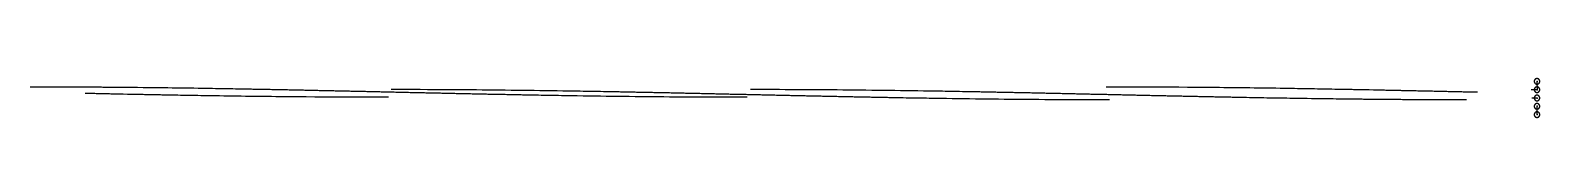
# Model space of a CAD drawing. Header units: millimetres. Extents: x -403 to 58, y -5 to 7.
import ezdxf

# ---------------------------------------------------------------- set-up
doc = ezdxf.new("R2010")
doc.units = ezdxf.units.MM
doc.layers.add('null', color=7, linetype='Continuous')
doc.layers.add('outside1', color=7, linetype='Continuous')
doc.layers.add('outside1_T', color=1, linetype='Continuous', true_color=0xff0000)

msp = doc.modelspace()

# ---------------------------------------------------------------- linework, layer by layer
at = {"layer": 'null'}
for points in [[(56.79, 5.85), (56.83, 3.31), (55.02, 3.31)], [(56.83, 0.77), (55.23, 0.77)], [(56.83, -4.31), (56.83, -1.7)]]:
    msp.add_lwpolyline(points, dxfattribs=at)
for p in [(56.83, 5.85), (56.83, 3.31), (56.83, 0.77), (56.83, -1.77), (56.83, -4.31)]:
    msp.add_point(p, dxfattribs=at)
at = {"layer": 'outside1'}
for points in [[(55.98, 5.85), (55.98, 6.7), (56.83, 6.7), (57.68, 6.7), (57.68, 5.85), (57.68, 5), (56.83, 5), (55.98, 5), (55.98, 5.85)], [(55.98, 3.31), (55.98, 4.16), (56.83, 4.16), (57.68, 4.16), (57.68, 3.31), (57.68, 2.46), (56.83, 2.46), (55.98, 2.46), (55.98, 3.31)], [(55.98, 0.77), (55.98, 1.62), (56.83, 1.62), (57.68, 1.62), (57.68, 0.77), (57.68, -0.08), (56.83, -0.08), (55.98, -0.08), (55.98, 0.77)], [(55.98, -1.77), (55.98, -0.92), (56.83, -0.92), (57.68, -0.92), (57.68, -1.77), (57.68, -2.62), (56.83, -2.62), (55.98, -2.62), (55.98, -1.77)], [(55.98, -4.31), (55.98, -3.46), (56.83, -3.46), (57.68, -3.46), (57.68, -4.31), (57.68, -5.16), (56.83, -5.16), (55.98, -5.16), (55.98, -4.31)]]:
    msp.add_rational_spline(points, [1, 0.707106781187, 1, 0.707106781187, 1, 0.707106781187, 1, 0.707106781187, 1], degree=2, knots=[0, 0, 0, 1.334246, 1.334246, 2.668492, 2.668492, 4.002738, 4.002738, 5.336984, 5.336984, 5.336984], dxfattribs=at)
at = {"layer": 'outside1_T'}
for points in [[(-184.41, 0.98), (-184.42, 0.98), (-186.91, 0.98), (-189.12, 0.98), (-191.32, 0.99), (-193.53, 1), (-195.73, 1), (-197.49, 1.01), (-199.26, 1.02), (-201.02, 1.03), (-202.78, 1.04), (-204.54, 1.05), (-206.31, 1.06), (-208.07, 1.07), (-209.83, 1.09), (-211.6, 1.1), (-213.36, 1.12), (-215.12, 1.14), (-216.88, 1.15), (-218.65, 1.17), (-220.41, 1.19), (-222.17, 1.21), (-223.93, 1.23), (-225.7, 1.25), (-227.46, 1.27), (-229.22, 1.3), (-230.98, 1.32), (-232.74, 1.35), (-234.51, 1.37), (-236.27, 1.4), (-238.03, 1.43), (-239.35, 1.45), (-240.23, 1.46), (-241.11, 1.48), (-242, 1.49), (-242.88, 1.5), (-243.76, 1.52), (-244.64, 1.53), (-245.52, 1.55), (-246.4, 1.56), (-247.28, 1.58), (-248.16, 1.6), (-249.04, 1.61), (-249.92, 1.63), (-250.36, 1.64), (-250.8, 1.64), (-251.24, 1.65), (-251.68, 1.66), (-252.12, 1.67), (-252.57, 1.68), (-253.01, 1.68), (-253.45, 1.69), (-253.89, 1.7), (-254.33, 1.71), (-254.77, 1.72), (-255.21, 1.73), (-255.65, 1.73), (-256.09, 1.74), (-256.53, 1.75), (-256.97, 1.76), (-257.41, 1.77), (-257.85, 1.78), (-258.29, 1.79), (-258.73, 1.79), (-259.17, 1.8), (-259.61, 1.81), (-260.05, 1.82), (-260.49, 1.83), (-260.93, 1.84), (-261.37, 1.85), (-261.81, 1.86), (-262.25, 1.86), (-262.69, 1.87), (-263.13, 1.88), (-263.57, 1.89), (-264.01, 1.9), (-264.45, 1.91), (-264.89, 1.92), (-265.34, 1.93), (-265.78, 1.94), (-266.22, 1.94), (-266.66, 1.95), (-267.1, 1.96), (-267.54, 1.97), (-267.98, 1.98), (-268.42, 1.99), (-268.86, 2), (-269.3, 2.01), (-269.74, 2.02), (-270.18, 2.03), (-270.62, 2.04), (-271.06, 2.05), (-271.5, 2.06), (-271.94, 2.06), (-272.38, 2.07), (-272.82, 2.08), (-273.26, 2.09), (-273.7, 2.1), (-274.14, 2.11), (-274.58, 2.12), (-275.02, 2.13), (-275.46, 2.14), (-275.9, 2.15), (-276.34, 2.16), (-276.78, 2.17), (-277.22, 2.18), (-277.66, 2.19), (-278.1, 2.2), (-278.54, 2.21), (-278.98, 2.22), (-279.42, 2.23), (-279.86, 2.24), (-280.3, 2.25), (-280.74, 2.26), (-281.19, 2.27), (-281.63, 2.27), (-282.07, 2.28), (-282.51, 2.29), (-282.95, 2.3), (-283.39, 2.31), (-283.83, 2.32), (-284.27, 2.33), (-284.71, 2.34), (-285.15, 2.35), (-285.59, 2.36), (-286.03, 2.37), (-286.47, 2.38), (-286.91, 2.39), (-287.35, 2.4), (-287.79, 2.41), (-288.23, 2.42), (-288.67, 2.43), (-289.11, 2.44), (-289.55, 2.45), (-289.99, 2.46), (-290.43, 2.47), (-290.87, 2.48), (-291.31, 2.49), (-291.75, 2.5), (-292.19, 2.51), (-292.63, 2.52), (-293.07, 2.53), (-293.51, 2.54), (-293.95, 2.55), (-294.39, 2.56), (-294.83, 2.57), (-295.27, 2.58), (-295.71, 2.59), (-296.15, 2.6), (-296.59, 2.61), (-297.03, 2.62), (-297.47, 2.63), (-297.91, 2.64), (-298.35, 2.65), (-298.79, 2.66), (-299.24, 2.67), (-299.68, 2.68), (-300.12, 2.69), (-300.56, 2.7), (-301, 2.71), (-301.44, 2.72), (-301.88, 2.72), (-302.32, 2.73), (-302.76, 2.74), (-303.2, 2.75), (-303.64, 2.76), (-304.08, 2.77), (-304.52, 2.78), (-304.96, 2.79), (-305.4, 2.8), (-305.84, 2.81), (-306.28, 2.82), (-306.72, 2.83), (-307.16, 2.84), (-307.6, 2.85), (-308.04, 2.86), (-308.48, 2.87), (-308.92, 2.88), (-309.36, 2.89), (-309.8, 2.9), (-310.24, 2.91), (-310.68, 2.92), (-311.12, 2.93), (-311.56, 2.94), (-312, 2.95), (-312.44, 2.96), (-312.88, 2.97), (-313.32, 2.98), (-313.76, 2.98), (-314.2, 2.99), (-314.64, 3), (-315.09, 3.01), (-315.53, 3.02), (-315.97, 3.03), (-316.41, 3.04), (-316.85, 3.05), (-317.29, 3.06), (-317.73, 3.07), (-318.17, 3.08), (-318.61, 3.09), (-319.05, 3.1), (-319.49, 3.11), (-319.93, 3.12), (-320.37, 3.12), (-320.81, 3.13), (-321.25, 3.14), (-321.69, 3.15), (-322.13, 3.16), (-322.57, 3.17), (-323.01, 3.18), (-323.45, 3.19), (-323.89, 3.2), (-324.33, 3.21), (-324.77, 3.22), (-325.21, 3.22), (-325.65, 3.23), (-326.09, 3.24), (-326.53, 3.25), (-326.98, 3.26), (-327.42, 3.27), (-327.86, 3.28), (-328.3, 3.29), (-328.74, 3.29), (-329.18, 3.3), (-329.62, 3.31), (-330.06, 3.32), (-330.5, 3.33), (-330.94, 3.34), (-331.38, 3.35), (-331.82, 3.35), (-332.26, 3.36), (-332.7, 3.37), (-333.14, 3.38), (-333.58, 3.39), (-334.02, 3.4), (-334.46, 3.4), (-334.9, 3.41), (-335.34, 3.42), (-335.79, 3.43), (-336.23, 3.44), (-336.67, 3.45), (-337.11, 3.45), (-337.55, 3.46), (-337.99, 3.47), (-338.87, 3.49), (-339.75, 3.5), (-340.63, 3.52), (-341.51, 3.53), (-342.39, 3.55), (-343.28, 3.56), (-344.16, 3.58), (-345.04, 3.59), (-345.92, 3.61), (-346.8, 3.62), (-347.68, 3.64), (-348.56, 3.65), (-349.45, 3.66), (-350.77, 3.69), (-352.09, 3.71), (-353.41, 3.73), (-354.74, 3.74), (-356.06, 3.76), (-357.38, 3.78), (-358.7, 3.8), (-360.02, 3.82), (-361.35, 3.83), (-362.67, 3.85), (-363.55, 3.86), (-364.43, 3.87), (-365.31, 3.88), (-366.19, 3.89), (-367.07, 3.9), (-367.95, 3.91), (-368.84, 3.92), (-370.61, 3.94), (-371.05, 3.95), (-371.93, 3.96), (-372.82, 3.96), (-373.7, 3.97), (-374.58, 3.98), (-375.9, 3.99), (-376.78, 4), (-377.22, 4), (-377.66, 4.01), (-378.09, 4.01), (-378.53, 4.01), (-378.97, 4.02), (-379.41, 4.02), (-379.85, 4.02), (-380.29, 4.03), (-380.74, 4.03), (-381.18, 4.03), (-381.63, 4.04), (-382.07, 4.04), (-382.52, 4.04), (-382.96, 4.05), (-383.41, 4.05), (-383.85, 4.05), (-384.29, 4.06), (-384.73, 4.06), (-385.16, 4.06), (-385.6, 4.06), (-386.04, 4.07), (-386.47, 4.07), (-386.91, 4.07), (-387.34, 4.07), (-387.78, 4.08), (-388.22, 4.08), (-388.66, 4.08), (-389.1, 4.08), (-390.45, 4.09), (-390.9, 4.09), (-391.35, 4.09), (-391.81, 4.09), (-392.26, 4.1), (-392.71, 4.1), (-393.15, 4.1), (-393.58, 4.1), (-394.01, 4.1), (-394.43, 4.1), (-394.84, 4.1), (-395.25, 4.11), (-395.66, 4.11), (-396.08, 4.11), (-396.51, 4.11), (-397.4, 4.11), (-397.86, 4.11), (-398.35, 4.11), (-398.84, 4.11), (-399.34, 4.11), (-399.84, 4.11), (-400.34, 4.12), (-400.83, 4.12), (-401.3, 4.12), (-401.76, 4.12), (-402.19, 4.12), (-402.61, 4.12), (-403, 4.12), (-403.37, 4.12)], [(-293.98, 0.98), (-293.99, 0.98), (-297.94, 0.98), (-300.58, 0.99), (-303.23, 0.99), (-305.87, 1), (-308.52, 1.01), (-311.16, 1.03), (-313.81, 1.04), (-316.45, 1.06), (-319.09, 1.08), (-321.74, 1.1), (-323.06, 1.11), (-324.38, 1.13), (-325.71, 1.14), (-327.03, 1.15), (-328.35, 1.17), (-329.67, 1.18), (-331, 1.19), (-332.32, 1.21), (-333.64, 1.22), (-334.96, 1.24), (-336.29, 1.26), (-337.61, 1.27), (-338.93, 1.29), (-340.25, 1.31), (-341.57, 1.33), (-342.89, 1.35), (-344.21, 1.37), (-345.54, 1.39), (-346.86, 1.41), (-348.18, 1.43), (-349.5, 1.45), (-350.38, 1.46), (-351.25, 1.48), (-352.13, 1.49), (-353.01, 1.5), (-353.89, 1.52), (-354.77, 1.53), (-355.65, 1.55), (-356.53, 1.56), (-357.42, 1.58), (-358.3, 1.6), (-359.18, 1.61), (-360.06, 1.63), (-360.94, 1.64), (-361.82, 1.66), (-362.71, 1.68), (-363.15, 1.68), (-363.59, 1.69), (-364.03, 1.7), (-364.48, 1.71), (-364.92, 1.72), (-365.36, 1.73), (-365.8, 1.73), (-366.24, 1.74), (-366.68, 1.75), (-367.13, 1.76), (-367.57, 1.77), (-368, 1.78), (-368.44, 1.78), (-368.88, 1.79), (-369.32, 1.8), (-369.75, 1.81), (-370.18, 1.82), (-370.61, 1.83), (-371.04, 1.84), (-371.47, 1.84), (-371.91, 1.85), (-372.34, 1.86), (-372.78, 1.87), (-373.21, 1.88), (-373.66, 1.89), (-375.02, 1.92), (-375.49, 1.93), (-375.96, 1.94), (-376.43, 1.95), (-376.9, 1.96), (-377.37, 1.97), (-377.84, 1.98), (-378.3, 1.98), (-378.75, 1.99), (-379.2, 2), (-379.63, 2.01), (-380.06, 2.02), (-380.47, 2.03), (-380.88, 2.04), (-381.27, 2.05), (-381.66, 2.06), (-382.04, 2.06), (-382.43, 2.07), (-382.81, 2.08), (-383.2, 2.09), (-383.6, 2.1), (-384, 2.1), (-384.41, 2.11), (-384.83, 2.12), (-385.26, 2.13), (-385.69, 2.14), (-386.14, 2.15), (-386.59, 2.16)], [(-73.69, 0.2), (-75.89, 0.2), (-78.1, 0.2), (-80.3, 0.2), (-82.51, 0.21), (-84.71, 0.22), (-86.92, 0.23), (-89.12, 0.24), (-91.33, 0.25), (-93.53, 0.26), (-95.29, 0.27), (-97.06, 0.29), (-98.82, 0.3), (-100.59, 0.31), (-102.35, 0.33), (-104.11, 0.34), (-105.88, 0.36), (-107.64, 0.38), (-109.4, 0.4), (-111.17, 0.42), (-112.93, 0.44), (-114.69, 0.46), (-116.46, 0.48), (-118.22, 0.5), (-119.98, 0.53), (-121.75, 0.55), (-123.51, 0.58), (-125.27, 0.6), (-127.04, 0.63), (-128.8, 0.66), (-129.68, 0.67), (-130.56, 0.69), (-131.44, 0.7), (-132.32, 0.71), (-133.2, 0.73), (-134.09, 0.74), (-134.97, 0.76), (-135.85, 0.77), (-136.73, 0.79), (-137.61, 0.8), (-138.49, 0.82), (-139.37, 0.84), (-140.25, 0.85), (-140.69, 0.86), (-141.14, 0.87), (-141.58, 0.88), (-142.02, 0.88), (-142.46, 0.89), (-142.9, 0.9), (-143.34, 0.91), (-143.78, 0.92), (-144.22, 0.93), (-144.66, 0.93), (-145.1, 0.94), (-145.54, 0.95), (-145.98, 0.96), (-146.42, 0.97), (-146.86, 0.98), (-147.3, 0.99), (-147.74, 0.99), (-148.18, 1), (-148.62, 1.01), (-149.06, 1.02), (-149.5, 1.03), (-149.95, 1.04), (-150.39, 1.05), (-150.83, 1.05), (-151.27, 1.06), (-151.71, 1.07), (-152.15, 1.08), (-152.59, 1.09), (-153.03, 1.1), (-153.47, 1.11), (-153.91, 1.12), (-154.35, 1.13), (-154.79, 1.13), (-155.23, 1.14), (-155.67, 1.15), (-156.11, 1.16), (-156.55, 1.17), (-156.99, 1.18), (-157.43, 1.19), (-157.87, 1.2), (-158.31, 1.21), (-158.75, 1.22), (-159.19, 1.23), (-159.63, 1.24), (-160.07, 1.24), (-160.51, 1.25), (-160.96, 1.26), (-161.4, 1.27), (-161.84, 1.28), (-162.28, 1.29), (-162.72, 1.3), (-163.16, 1.31), (-163.6, 1.32), (-164.04, 1.33), (-164.48, 1.34), (-164.92, 1.35), (-165.36, 1.36), (-165.8, 1.37), (-166.24, 1.38), (-166.68, 1.39), (-167.12, 1.4), (-167.56, 1.41), (-168, 1.41), (-168.44, 1.42), (-168.88, 1.43), (-169.32, 1.44), (-169.76, 1.45), (-170.2, 1.46), (-170.64, 1.47), (-171.08, 1.48), (-171.52, 1.49), (-171.96, 1.5), (-172.4, 1.51), (-172.84, 1.52), (-173.28, 1.53), (-173.72, 1.54), (-174.16, 1.55), (-174.61, 1.56), (-175.05, 1.57), (-175.49, 1.58), (-175.93, 1.59), (-176.37, 1.6), (-176.81, 1.61), (-177.25, 1.62), (-177.69, 1.63), (-178.13, 1.64), (-178.57, 1.65), (-179.01, 1.66), (-179.45, 1.67), (-179.89, 1.68), (-180.33, 1.69), (-180.77, 1.7), (-181.21, 1.71), (-181.65, 1.72), (-182.09, 1.73), (-182.53, 1.74), (-182.97, 1.75), (-183.41, 1.76), (-183.85, 1.77), (-184.29, 1.78), (-184.73, 1.79), (-185.17, 1.8), (-185.61, 1.81), (-186.05, 1.82), (-186.49, 1.83), (-186.93, 1.83), (-187.37, 1.84), (-187.81, 1.85), (-188.25, 1.86), (-188.69, 1.87), (-189.13, 1.88), (-189.57, 1.89), (-190.01, 1.9), (-190.45, 1.91), (-190.9, 1.92), (-191.34, 1.93), (-191.78, 1.94), (-192.22, 1.95), (-192.66, 1.96), (-193.1, 1.97), (-193.54, 1.98), (-193.98, 1.99), (-194.42, 2), (-194.86, 2.01), (-195.3, 2.02), (-195.74, 2.03), (-196.18, 2.04), (-196.62, 2.05), (-197.06, 2.06), (-197.5, 2.07), (-197.94, 2.08), (-198.38, 2.09), (-198.82, 2.1), (-199.26, 2.11), (-199.7, 2.12), (-200.14, 2.13), (-200.58, 2.14), (-201.02, 2.15), (-201.46, 2.16), (-201.9, 2.17), (-202.34, 2.17), (-202.78, 2.18), (-203.22, 2.19), (-203.66, 2.2), (-204.1, 2.21), (-204.54, 2.22), (-204.98, 2.23), (-205.42, 2.24), (-205.86, 2.25), (-206.3, 2.26), (-206.74, 2.27), (-207.19, 2.28), (-207.63, 2.29), (-208.07, 2.3), (-208.51, 2.31), (-208.95, 2.32), (-209.39, 2.32), (-209.83, 2.33), (-210.27, 2.34), (-210.71, 2.35), (-211.15, 2.36), (-211.59, 2.37), (-212.03, 2.38), (-212.47, 2.39), (-212.91, 2.4), (-213.35, 2.41), (-213.79, 2.42), (-214.23, 2.42), (-214.67, 2.43), (-215.11, 2.44), (-215.55, 2.45), (-215.99, 2.46), (-216.43, 2.47), (-216.87, 2.48), (-217.31, 2.49), (-217.75, 2.5), (-218.19, 2.5), (-218.63, 2.51), (-219.07, 2.52), (-219.51, 2.53), (-219.95, 2.54), (-220.39, 2.55), (-220.83, 2.56), (-221.27, 2.56), (-221.72, 2.57), (-222.16, 2.58), (-222.6, 2.59), (-223.04, 2.6), (-223.48, 2.61), (-223.92, 2.61), (-224.36, 2.62), (-224.8, 2.63), (-225.24, 2.64), (-225.68, 2.65), (-226.12, 2.66), (-226.56, 2.66), (-227, 2.67), (-227.44, 2.68), (-227.88, 2.69), (-228.32, 2.7), (-229.2, 2.71), (-230.08, 2.73), (-230.96, 2.74), (-231.84, 2.76), (-232.73, 2.77), (-233.61, 2.79), (-234.49, 2.8), (-235.37, 2.82), (-236.25, 2.83), (-237.13, 2.85), (-238.01, 2.86), (-238.89, 2.87), (-240.65, 2.9), (-242.42, 2.93), (-244.18, 2.95), (-245.94, 2.98), (-247.7, 3), (-249.46, 3.03), (-251.23, 3.05), (-252.99, 3.07), (-254.75, 3.09), (-256.51, 3.11), (-258.28, 3.13), (-260.04, 3.15), (-261.8, 3.17), (-263.56, 3.19), (-265.33, 3.2), (-267.09, 3.22), (-268.85, 3.23), (-270.62, 3.25), (-272.38, 3.26), (-274.14, 3.27), (-275.9, 3.28), (-277.67, 3.29), (-279.87, 3.3), (-282.07, 3.31), (-284.28, 3.32), (-286.48, 3.32), (-288.69, 3.33), (-290.89, 3.33), (-292.96, 3.33), (-293.09, 3.33)], [(35.34, 0.2), (34.96, 0.2), (34.55, 0.2), (34.12, 0.2), (33.67, 0.2), (33.21, 0.2), (32.73, 0.2), (32.24, 0.2), (31.74, 0.2), (31.25, 0.2), (30.75, 0.2), (30.26, 0.2), (29.78, 0.2), (29.31, 0.2), (28.85, 0.21), (28.4, 0.21), (27.1, 0.21), (26.68, 0.21), (26.26, 0.21), (25.84, 0.21), (25.42, 0.22), (25, 0.22), (24.58, 0.22), (24.15, 0.22), (23.72, 0.22), (23.29, 0.22), (22.85, 0.23), (22.41, 0.23), (21.97, 0.23), (21.51, 0.23), (21.06, 0.23), (20.61, 0.24), (20.15, 0.24), (19.7, 0.24), (19.24, 0.24), (18.79, 0.25), (17.46, 0.25), (15.71, 0.26), (15.27, 0.27), (14.84, 0.27), (14.41, 0.27), (13.98, 0.28), (13.54, 0.28), (13.11, 0.28), (12.67, 0.29), (12.23, 0.29), (11.79, 0.29), (11.34, 0.3), (10.89, 0.3), (10.45, 0.3), (10, 0.31), (9.55, 0.31), (9.1, 0.31), (8.66, 0.32), (8.22, 0.32), (7.78, 0.33), (7.34, 0.33), (6.9, 0.33), (6.47, 0.34), (6.03, 0.34), (5.59, 0.35), (5.15, 0.35), (4.72, 0.36), (4.27, 0.36), (3.83, 0.36), (3.39, 0.37), (2.95, 0.37), (2.51, 0.38), (2.06, 0.38), (0.74, 0.4), (-0.14, 0.41), (-1.03, 0.42), (-1.91, 0.43), (-2.79, 0.44), (-3.67, 0.45), (-4.11, 0.45), (-4.55, 0.46), (-5.43, 0.47), (-6.75, 0.49), (-8.07, 0.5), (-9.39, 0.52), (-10.72, 0.54), (-12.04, 0.56), (-13.36, 0.58), (-14.68, 0.6), (-16.01, 0.62), (-17.33, 0.64), (-18.65, 0.66), (-19.54, 0.67), (-20.42, 0.69), (-21.3, 0.7), (-22.18, 0.71), (-23.06, 0.73), (-23.94, 0.74), (-24.83, 0.76), (-25.71, 0.77), (-26.59, 0.79), (-27.47, 0.8), (-28.35, 0.82), (-29.23, 0.84), (-30.11, 0.85), (-30.99, 0.87), (-31.88, 0.88), (-32.76, 0.9), (-33.64, 0.92), (-34.52, 0.93), (-35.4, 0.95), (-35.84, 0.96), (-36.28, 0.97), (-36.72, 0.98), (-37.16, 0.98), (-37.6, 0.99), (-38.04, 1), (-38.48, 1.01), (-38.92, 1.02), (-39.36, 1.03), (-39.8, 1.04), (-40.24, 1.05), (-40.68, 1.05), (-41.12, 1.06), (-41.56, 1.07), (-42, 1.08), (-42.45, 1.09), (-42.89, 1.1), (-43.33, 1.11), (-43.77, 1.12), (-44.21, 1.13), (-44.65, 1.13), (-45.09, 1.14), (-45.53, 1.15), (-45.97, 1.16), (-46.41, 1.17), (-46.85, 1.18), (-47.29, 1.19), (-47.73, 1.2), (-48.17, 1.21), (-48.61, 1.22), (-49.05, 1.23), (-49.49, 1.23), (-49.93, 1.24), (-50.37, 1.25), (-50.81, 1.26), (-51.25, 1.27), (-51.69, 1.28), (-52.13, 1.29), (-52.57, 1.3), (-53.01, 1.31), (-53.45, 1.32), (-53.89, 1.33), (-54.33, 1.34), (-54.77, 1.35), (-55.21, 1.36), (-55.65, 1.37), (-56.09, 1.38), (-56.54, 1.39), (-56.98, 1.4), (-57.42, 1.4), (-57.86, 1.41), (-58.3, 1.42), (-58.74, 1.43), (-59.18, 1.44), (-59.62, 1.45), (-60.06, 1.46), (-60.5, 1.47), (-60.94, 1.48), (-61.38, 1.49), (-61.82, 1.5), (-62.26, 1.51), (-62.7, 1.52), (-63.14, 1.53), (-63.58, 1.54), (-64.02, 1.55), (-64.46, 1.56), (-64.9, 1.57), (-65.34, 1.58), (-65.78, 1.59), (-66.22, 1.6), (-66.66, 1.61), (-67.1, 1.62), (-67.54, 1.63), (-67.98, 1.64), (-68.42, 1.65), (-68.86, 1.66), (-69.3, 1.67), (-69.74, 1.68), (-70.18, 1.69), (-70.63, 1.7), (-71.07, 1.71), (-71.51, 1.72), (-71.95, 1.73), (-72.39, 1.74), (-72.83, 1.75), (-73.27, 1.76), (-73.71, 1.77), (-74.15, 1.78), (-74.59, 1.79), (-75.03, 1.8), (-75.47, 1.81), (-75.91, 1.82), (-76.35, 1.83), (-76.79, 1.83), (-77.23, 1.84), (-77.67, 1.85), (-78.11, 1.86), (-78.55, 1.87), (-78.99, 1.88), (-79.43, 1.89), (-79.87, 1.9), (-80.31, 1.91), (-80.75, 1.92), (-81.19, 1.93), (-81.63, 1.94), (-82.07, 1.95), (-82.51, 1.96), (-82.95, 1.97), (-83.39, 1.98), (-83.83, 1.99), (-84.27, 2), (-84.71, 2.01), (-85.15, 2.02), (-85.59, 2.03), (-86.03, 2.04), (-86.48, 2.05), (-86.92, 2.06), (-87.36, 2.07), (-87.8, 2.08), (-88.24, 2.09), (-88.68, 2.1), (-89.12, 2.11), (-89.56, 2.12), (-90, 2.13), (-90.44, 2.14), (-90.88, 2.15), (-91.32, 2.16), (-91.76, 2.17), (-92.2, 2.17), (-92.64, 2.18), (-93.08, 2.19), (-93.52, 2.2), (-93.96, 2.21), (-94.4, 2.22), (-94.84, 2.23), (-95.28, 2.24), (-95.72, 2.25), (-96.16, 2.26), (-96.6, 2.27), (-97.04, 2.28), (-97.48, 2.29), (-97.92, 2.3), (-98.36, 2.31), (-98.8, 2.32), (-99.24, 2.32), (-99.68, 2.33), (-100.12, 2.34), (-100.56, 2.35), (-101, 2.36), (-101.44, 2.37), (-101.88, 2.38), (-102.33, 2.39), (-102.77, 2.4), (-103.21, 2.41), (-103.65, 2.42), (-104.09, 2.42), (-104.53, 2.43), (-104.97, 2.44), (-105.41, 2.45), (-105.85, 2.46), (-106.29, 2.47), (-106.73, 2.48), (-107.17, 2.49), (-107.61, 2.5), (-108.05, 2.5), (-108.49, 2.51), (-108.93, 2.52), (-109.37, 2.53), (-109.81, 2.54), (-110.25, 2.55), (-110.69, 2.56), (-111.13, 2.56), (-111.57, 2.57), (-112.01, 2.58), (-112.45, 2.59), (-112.89, 2.6), (-113.33, 2.61), (-113.77, 2.61), (-114.21, 2.62), (-114.65, 2.63), (-115.09, 2.64), (-115.54, 2.65), (-115.98, 2.66), (-116.42, 2.66), (-116.86, 2.67), (-117.3, 2.68), (-117.74, 2.69), (-118.62, 2.7), (-119.5, 2.72), (-120.38, 2.73), (-121.26, 2.75), (-122.14, 2.77), (-123.02, 2.78), (-123.9, 2.8), (-124.78, 2.81), (-125.66, 2.83), (-126.55, 2.84), (-127.43, 2.85), (-128.31, 2.87), (-129.19, 2.88), (-130.51, 2.9), (-132.27, 2.93), (-134.03, 2.95), (-135.8, 2.98), (-137.56, 3), (-139.32, 3.03), (-141.08, 3.05), (-142.84, 3.07), (-144.61, 3.09), (-146.37, 3.11), (-148.13, 3.13), (-149.89, 3.15), (-151.66, 3.17), (-153.42, 3.19), (-155.18, 3.2), (-156.95, 3.22), (-158.71, 3.23), (-160.47, 3.25), (-162.23, 3.26), (-164, 3.27), (-165.76, 3.28), (-167.52, 3.29), (-169.29, 3.3), (-171.05, 3.31), (-172.81, 3.31), (-174.57, 3.32), (-176.34, 3.33), (-178.54, 3.33), (-180.74, 3.33), (-182.95, 3.33), (-183.39, 3.33), (-183.4, 3.33)], [(38.64, 2.56), (37.03, 2.56), (36.47, 2.55), (35.74, 2.57), (35.37, 2.57), (34.99, 2.58), (34.62, 2.59), (34.25, 2.6), (33.87, 2.61), (33.48, 2.62), (33.09, 2.62), (32.69, 2.63), (32.29, 2.64), (31.88, 2.65), (31.46, 2.66), (31.03, 2.67), (30.6, 2.68), (30.16, 2.69), (29.71, 2.7), (29.26, 2.71), (28.8, 2.72), (28.33, 2.73), (27.86, 2.74), (27.38, 2.75), (26.89, 2.76), (26.4, 2.77), (25.91, 2.78), (25.41, 2.8), (24.91, 2.81), (24.4, 2.82), (23.9, 2.83), (23.39, 2.84), (22.89, 2.85), (22.38, 2.86), (21.88, 2.87), (21.38, 2.88), (20.89, 2.89), (20.4, 2.91), (19.91, 2.92), (19.44, 2.93), (18.98, 2.94), (18.52, 2.95), (18.07, 2.96), (17.64, 2.97), (17.21, 2.97), (16.79, 2.98), (16.38, 2.99), (15.98, 3), (15.58, 3.01), (15.2, 3.02), (14.81, 3.03), (14.42, 3.03), (14.04, 3.04), (13.65, 3.05), (13.26, 3.06), (12.85, 3.07), (12.44, 3.08), (12.01, 3.08), (11.58, 3.09), (11.13, 3.1), (10.68, 3.11), (10.22, 3.12), (9.75, 3.13), (9.28, 3.14), (8.81, 3.15), (8.34, 3.16), (7.87, 3.17), (7.4, 3.18), (6.94, 3.19), (5.59, 3.22), (5.15, 3.23), (4.72, 3.24), (4.28, 3.24), (3.85, 3.25), (3.42, 3.26), (2.99, 3.27), (2.56, 3.28), (2.13, 3.29), (1.69, 3.3), (1.26, 3.3), (0.82, 3.31), (0.38, 3.32), (-0.06, 3.33), (-0.5, 3.34), (-0.94, 3.35), (-1.38, 3.36), (-1.82, 3.36), (-2.26, 3.37), (-2.71, 3.38), (-3.15, 3.39), (-3.59, 3.4), (-4.03, 3.41), (-4.47, 3.41), (-4.92, 3.42), (-5.8, 3.44), (-6.68, 3.45), (-7.57, 3.47), (-8.45, 3.49), (-9.33, 3.5), (-10.21, 3.52), (-11.09, 3.53), (-11.97, 3.55), (-12.85, 3.56), (-13.73, 3.58), (-14.61, 3.59), (-15.49, 3.61), (-16.37, 3.62), (-17.25, 3.64), (-18.13, 3.65), (-19.01, 3.66), (-20.33, 3.69), (-21.66, 3.71), (-22.98, 3.73), (-24.3, 3.74), (-25.62, 3.76), (-26.94, 3.78), (-28.26, 3.8), (-29.59, 3.82), (-30.91, 3.83), (-32.23, 3.85), (-33.55, 3.87), (-34.88, 3.88), (-36.2, 3.9), (-37.52, 3.91), (-38.85, 3.93), (-40.17, 3.94), (-41.49, 3.96), (-42.82, 3.97), (-44.14, 3.98), (-45.46, 3.99), (-47.23, 4.01), (-49.87, 4.03), (-52.52, 4.05), (-55.17, 4.06), (-57.81, 4.08), (-60.46, 4.09), (-63.1, 4.1), (-65.75, 4.11), (-68.39, 4.11), (-71.04, 4.12), (-73.69, 4.12), (-74.71, 4.12)]]:
    msp.add_lwpolyline(points, dxfattribs=at)

doc.saveas('drawing.dxf')
